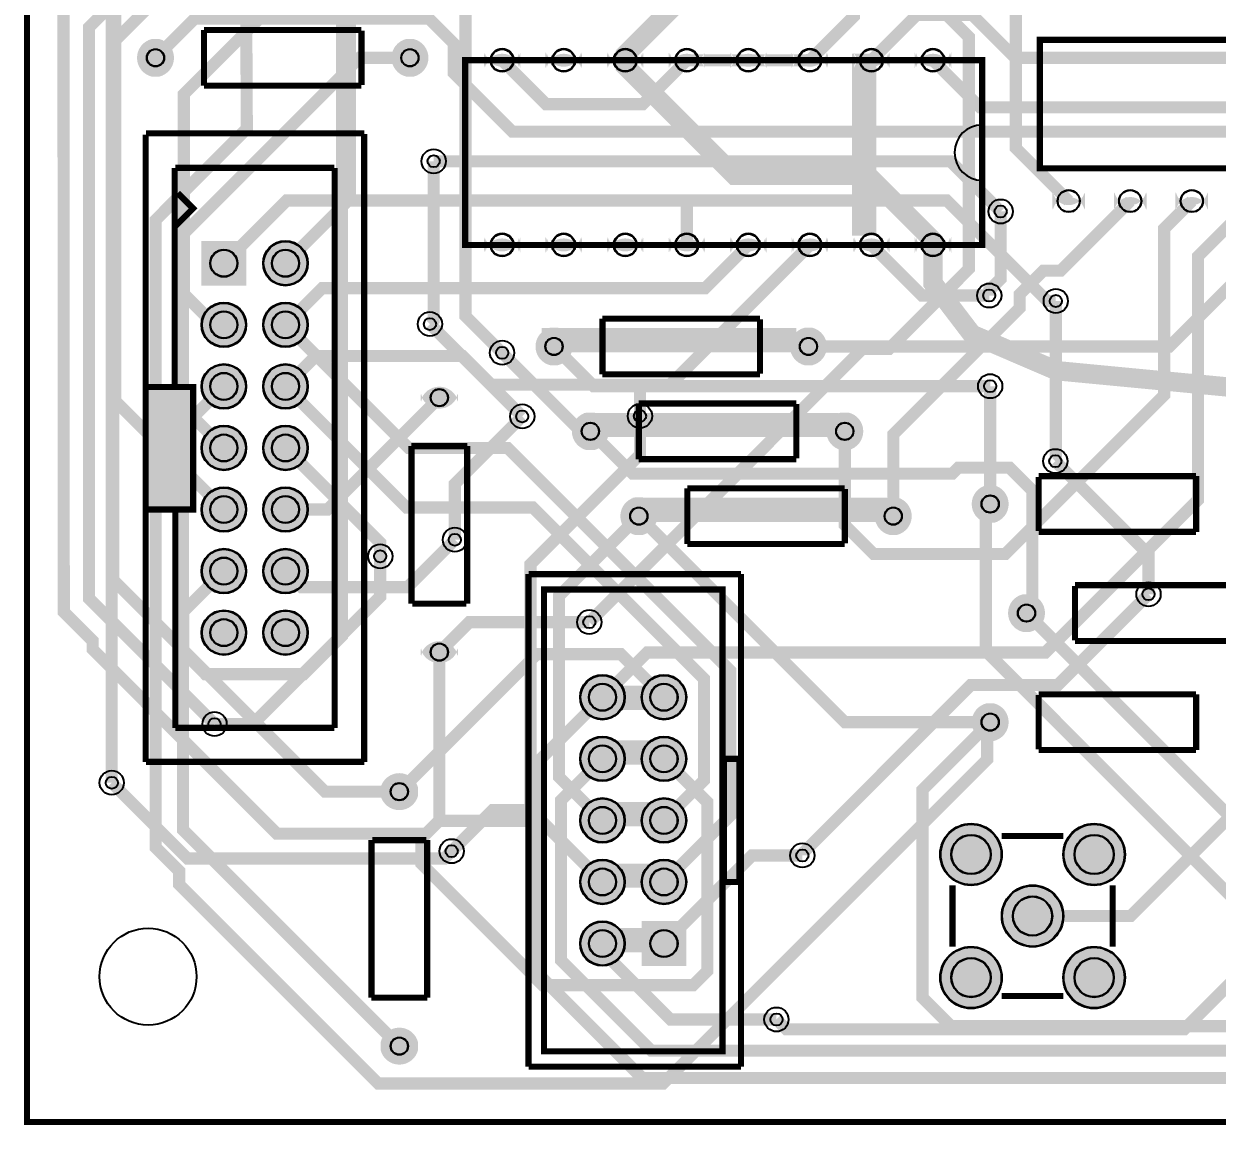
# Model space of a CAD drawing. Header units: millimetres. Extents: x 0 to 140, y 0 to 80.
# Drawn here: x -0.13 to 49.12, y -0.13 to 45.31 of the extents above; entities that cross this region are included whole.
import ezdxf

# ---------------------------------------------------------------- set-up
doc = ezdxf.new("R2010")
doc.units = ezdxf.units.MM
for name, color, linetype, true_color in [('BoardOutLine', 7, 'Continuous', 0xff00ff), ('BottomLayer', 7, 'Continuous', 0x0000ff), ('BottomSolderMaskLayer', 7, 'Continuous', 0xaa00ff), ('Document', 7, 'Continuous', 0xffffff), ('Hole', 7, 'Continuous', 0x222222), ('Multi-Layer', 7, 'Continuous', 0xc0c0c0), ('TopLayer', 7, 'Continuous', 0xff0000), ('TopSilkLayer', 7, 'Continuous', 0xffcc00), ('TopSolderMaskLayer', 7, 'Continuous', 0x800080), ('VCC', 7, 'Continuous', 0x008000)]:
    doc.layers.add(name, color=color, linetype=linetype, true_color=true_color)

msp = doc.modelspace()

# ---------------------------------------------------------------- hatches: boundary and pattern name
at = {"layer": 'BottomSolderMaskLayer'}
for points in [[(5.151, 43.134, -0.785398), (5.151, 44.685), (5.46, 44.685, -0.785398), (5.46, 43.134)], [(15.651, 43.134, -0.785398), (15.651, 44.685), (15.959, 44.685, -0.785398), (15.959, 43.134)], [(20.361, 44.132, -0.785398), (18.859, 44.132), (18.859, 43.488, -0.785398), (20.361, 43.488)], [(22.901, 44.132, -0.785398), (21.399, 44.132), (21.399, 43.488, -0.785398), (22.901, 43.488)], [(25.441, 44.132, -0.785398), (23.939, 44.132), (23.939, 43.488, -0.785398), (25.441, 43.488)], [(27.981, 44.132, -0.785398), (26.479, 44.132), (26.479, 43.488, -0.785398), (27.981, 43.488)], [(30.521, 44.132, -0.785398), (29.019, 44.132), (29.019, 43.488, -0.785398), (30.521, 43.488)], [(33.061, 44.132, -0.785398), (31.559, 44.132), (31.559, 43.488, -0.785398), (33.061, 43.488)], [(35.601, 44.132, -0.785398), (34.099, 44.132), (34.099, 43.488, -0.785398), (35.601, 43.488)], [(38.141, 44.132, -0.785398), (36.639, 44.132), (36.639, 43.488, -0.785398), (38.141, 43.488)], [(43.665, 38.363, -0.785398), (42.315, 38.363), (42.315, 37.636, -0.785398), (43.665, 37.636)], [(46.205, 38.363, -0.785398), (44.855, 38.363), (44.855, 37.636, -0.785398), (46.205, 37.636)], [(48.746, 38.363, -0.785398), (47.395, 38.363), (47.395, 37.636, -0.785398), (48.746, 37.636)], [(20.361, 36.512, -0.785398), (18.859, 36.512), (18.859, 35.868, -0.785398), (20.361, 35.868)], [(22.901, 36.512, -0.785398), (21.399, 36.512), (21.399, 35.868, -0.785398), (22.901, 35.868)], [(25.441, 36.512, -0.785398), (23.939, 36.512), (23.939, 35.868, -0.785398), (25.441, 35.868)], [(27.981, 36.512, -0.785398), (26.479, 36.512), (26.479, 35.868, -0.785398), (27.981, 35.868)], [(30.521, 36.512, -0.785398), (29.019, 36.512), (29.019, 35.868, -0.785398), (30.521, 35.868)], [(33.061, 36.512, -0.785398), (31.559, 36.512), (31.559, 35.868, -0.785398), (33.061, 35.868)], [(35.601, 36.512, -0.785398), (34.099, 36.512), (34.099, 35.868, -0.785398), (35.601, 35.868)], [(38.141, 36.512, -0.785398), (36.639, 36.512), (36.639, 35.868, -0.785398), (38.141, 35.868)], [(9.053, 36.358), (9.053, 34.508), (7.203, 34.508), (7.203, 36.358)], [(9.743, 35.433, 1), (11.593, 35.433, 1)], [(7.203, 32.893, 1), (9.053, 32.893, 1)], [(9.743, 32.893, 1), (11.593, 32.893, 1)], [(21.596, 31.224, -0.785398), (21.596, 32.775), (21.905, 32.775, -0.785398), (21.905, 31.224)], [(32.096, 31.224, -0.785398), (32.096, 32.775), (32.404, 32.775, -0.785398), (32.404, 31.224)], [(7.203, 30.353, 1), (9.053, 30.353, 1)], [(9.743, 30.353, 1), (11.593, 30.353, 1)], [(17.793, 30.043, -0.785398), (16.243, 30.043), (16.243, 29.733, -0.785398), (17.793, 29.733)], [(23.096, 27.724, -0.785398), (23.096, 29.275), (23.404, 29.275, -0.785398), (23.404, 27.724)], [(33.596, 27.724, -0.785398), (33.596, 29.275), (33.904, 29.275, -0.785398), (33.904, 27.724)], [(7.203, 27.813, 1), (9.053, 27.813, 1)], [(9.743, 27.813, 1), (11.593, 27.813, 1)], [(7.203, 25.273, 1), (9.053, 25.273, 1)], [(9.743, 25.273, 1), (11.593, 25.273, 1)], [(39.904, 26.275, -0.785398), (39.904, 24.724), (39.596, 24.724, -0.785398), (39.596, 26.275)], [(25.096, 24.224, -0.785398), (25.096, 25.775), (25.404, 25.775, -0.785398), (25.404, 24.224)], [(35.596, 24.224, -0.785398), (35.596, 25.775), (35.904, 25.775, -0.785398), (35.904, 24.224)], [(7.203, 22.733, 1), (9.053, 22.733, 1)], [(9.743, 22.733, 1), (11.593, 22.733, 1)], [(41.404, 21.775, -0.785398), (41.404, 20.225), (41.096, 20.225, -0.785398), (41.096, 21.775)], [(7.203, 20.193, 1), (9.053, 20.193, 1)], [(9.743, 20.193, 1), (11.593, 20.193, 1)], [(17.793, 19.543, -0.785398), (16.243, 19.543), (16.243, 19.233, -0.785398), (17.793, 19.233)], [(22.824, 17.526, 1), (24.674, 17.526, 1)], [(25.364, 17.526, 1), (27.214, 17.526, 1)], [(39.904, 17.275, -0.785398), (39.904, 15.724), (39.596, 15.724, -0.785398), (39.596, 17.275)], [(22.824, 14.986, 1), (24.674, 14.986, 1)], [(25.364, 14.986, 1), (27.214, 14.986, 1)], [(16.142, 13.477, -0.785398), (14.592, 13.477), (14.592, 13.787, -0.785398), (16.142, 13.787)], [(22.824, 12.446, 1), (24.674, 12.446, 1)], [(25.364, 12.446, 1), (27.214, 12.446, 1)], [(37.685, 11.04, 1), (40.236, 11.04, 1)], [(42.765, 11.04, 1), (45.316, 11.04, 1)], [(22.824, 9.906, 1), (24.674, 9.906, 1)], [(25.364, 9.906, 1), (27.214, 9.906, 1)], [(40.225, 8.5, 1), (42.776, 8.5, 1)], [(22.824, 7.366, 1), (24.674, 7.366, 1)], [(27.214, 8.291), (27.214, 6.441), (25.364, 6.441), (25.364, 8.291)], [(37.685, 5.96, 1), (40.236, 5.96, 1)], [(42.765, 5.96, 1), (45.316, 5.96, 1)], [(16.142, 2.977, -0.785398), (14.592, 2.977), (14.592, 3.287, -0.785398), (16.142, 3.287)]]:
    msp.add_hatch(color=256, dxfattribs=at).paths.add_polyline_path(points)
at = {"layer": 'Document'}
msp.add_hatch(color=256, dxfattribs=at).paths.add_polyline_path([(4.998, 30.313), (6.898, 30.313), (6.898, 25.213), (4.998, 25.213)])
at = {"layer": 'Multi-Layer'}
for points in [[(5.155, 43.16, -0.785398), (5.155, 44.66), (5.455, 44.66, -0.785398), (5.455, 43.16)], [(15.655, 43.16, -0.785398), (15.655, 44.66), (15.955, 44.66, -0.785398), (15.955, 43.16)], [(20.31, 44.11, -0.785398), (18.91, 44.11), (18.91, 43.51, -0.785398), (20.31, 43.51)], [(22.85, 44.11, -0.785398), (21.45, 44.11), (21.45, 43.51, -0.785398), (22.85, 43.51)], [(25.39, 44.11, -0.785398), (23.99, 44.11), (23.99, 43.51, -0.785398), (25.39, 43.51)], [(27.93, 44.11, -0.785398), (26.53, 44.11), (26.53, 43.51, -0.785398), (27.93, 43.51)], [(30.47, 44.11, -0.785398), (29.07, 44.11), (29.07, 43.51, -0.785398), (30.47, 43.51)], [(33.01, 44.11, -0.785398), (31.61, 44.11), (31.61, 43.51, -0.785398), (33.01, 43.51)], [(35.55, 44.11, -0.785398), (34.15, 44.11), (34.15, 43.51, -0.785398), (35.55, 43.51)], [(38.09, 44.11, -0.785398), (36.69, 44.11), (36.69, 43.51, -0.785398), (38.09, 43.51)], [(43.64, 38.35, -0.785398), (42.34, 38.35), (42.34, 37.65, -0.785398), (43.64, 37.65)], [(46.18, 38.35, -0.785398), (44.88, 38.35), (44.88, 37.65, -0.785398), (46.18, 37.65)], [(48.72, 38.35, -0.785398), (47.42, 38.35), (47.42, 37.65, -0.785398), (48.72, 37.65)], [(20.31, 36.49, -0.785398), (18.91, 36.49), (18.91, 35.89, -0.785398), (20.31, 35.89)], [(22.85, 36.49, -0.785398), (21.45, 36.49), (21.45, 35.89, -0.785398), (22.85, 35.89)], [(25.39, 36.49, -0.785398), (23.99, 36.49), (23.99, 35.89, -0.785398), (25.39, 35.89)], [(27.93, 36.49, -0.785398), (26.53, 36.49), (26.53, 35.89, -0.785398), (27.93, 35.89)], [(30.47, 36.49, -0.785398), (29.07, 36.49), (29.07, 35.89, -0.785398), (30.47, 35.89)], [(33.01, 36.49, -0.785398), (31.61, 36.49), (31.61, 35.89, -0.785398), (33.01, 35.89)], [(35.55, 36.49, -0.785398), (34.15, 36.49), (34.15, 35.89, -0.785398), (35.55, 35.89)], [(38.09, 36.49, -0.785398), (36.69, 36.49), (36.69, 35.89, -0.785398), (38.09, 35.89)], [(9.028, 36.333), (9.028, 34.533), (7.228, 34.533), (7.228, 36.333)], [(9.768, 35.433, 1), (11.568, 35.433, 1)], [(7.228, 32.893, 1), (9.028, 32.893, 1)], [(9.768, 32.893, 1), (11.568, 32.893, 1)], [(21.6, 31.25, -0.785398), (21.6, 32.75), (21.9, 32.75, -0.785398), (21.9, 31.25)], [(32.1, 31.25, -0.785398), (32.1, 32.75), (32.4, 32.75, -0.785398), (32.4, 31.25)], [(7.228, 30.353, 1), (9.028, 30.353, 1)], [(9.768, 30.353, 1), (11.568, 30.353, 1)], [(17.768, 30.038, -0.785398), (16.268, 30.038), (16.268, 29.738, -0.785398), (17.768, 29.738)], [(23.1, 27.75, -0.785398), (23.1, 29.25), (23.4, 29.25, -0.785398), (23.4, 27.75)], [(33.6, 27.75, -0.785398), (33.6, 29.25), (33.9, 29.25, -0.785398), (33.9, 27.75)], [(7.228, 27.813, 1), (9.028, 27.813, 1)], [(9.768, 27.813, 1), (11.568, 27.813, 1)], [(7.228, 25.273, 1), (9.028, 25.273, 1)], [(9.768, 25.273, 1), (11.568, 25.273, 1)], [(39.9, 26.25, -0.785398), (39.9, 24.75), (39.6, 24.75, -0.785398), (39.6, 26.25)], [(25.1, 24.25, -0.785398), (25.1, 25.75), (25.4, 25.75, -0.785398), (25.4, 24.25)], [(35.6, 24.25, -0.785398), (35.6, 25.75), (35.9, 25.75, -0.785398), (35.9, 24.25)], [(7.228, 22.733, 1), (9.028, 22.733, 1)], [(9.768, 22.733, 1), (11.568, 22.733, 1)], [(41.4, 21.75, -0.785398), (41.4, 20.25), (41.1, 20.25, -0.785398), (41.1, 21.75)], [(7.228, 20.193, 1), (9.028, 20.193, 1)], [(9.768, 20.193, 1), (11.568, 20.193, 1)], [(17.768, 19.538, -0.785398), (16.268, 19.538), (16.268, 19.238, -0.785398), (17.768, 19.238)], [(22.849, 17.526, 1), (24.649, 17.526, 1)], [(25.389, 17.526, 1), (27.189, 17.526, 1)], [(39.9, 17.25, -0.785398), (39.9, 15.75), (39.6, 15.75, -0.785398), (39.6, 17.25)], [(22.849, 14.986, 1), (24.649, 14.986, 1)], [(25.389, 14.986, 1), (27.189, 14.986, 1)], [(16.117, 13.482, -0.785398), (14.617, 13.482), (14.617, 13.782, -0.785398), (16.117, 13.782)], [(22.849, 12.446, 1), (24.649, 12.446, 1)], [(25.389, 12.446, 1), (27.189, 12.446, 1)], [(37.71, 11.04, 1), (40.21, 11.04, 1)], [(42.79, 11.04, 1), (45.29, 11.04, 1)], [(22.849, 9.906, 1), (24.649, 9.906, 1)], [(25.389, 9.906, 1), (27.189, 9.906, 1)], [(40.25, 8.5, 1), (42.75, 8.5, 1)], [(22.849, 7.366, 1), (24.649, 7.366, 1)], [(27.189, 8.266), (27.189, 6.466), (25.389, 6.466), (25.389, 8.266)], [(37.71, 5.96, 1), (40.21, 5.96, 1)], [(42.79, 5.96, 1), (45.29, 5.96, 1)], [(16.117, 2.982, -0.785398), (14.617, 2.982), (14.617, 3.282, -0.785398), (16.117, 3.282)]]:
    msp.add_hatch(color=256, dxfattribs=at).paths.add_polyline_path(points)
at = {"layer": 'TopSolderMaskLayer'}
for points in [[(5.151, 43.134, -0.785398), (5.151, 44.685), (5.46, 44.685, -0.785398), (5.46, 43.134)], [(15.651, 43.134, -0.785398), (15.651, 44.685), (15.959, 44.685, -0.785398), (15.959, 43.134)], [(20.361, 44.132, -0.785398), (18.859, 44.132), (18.859, 43.488, -0.785398), (20.361, 43.488)], [(22.901, 44.132, -0.785398), (21.399, 44.132), (21.399, 43.488, -0.785398), (22.901, 43.488)], [(25.441, 44.132, -0.785398), (23.939, 44.132), (23.939, 43.488, -0.785398), (25.441, 43.488)], [(27.981, 44.132, -0.785398), (26.479, 44.132), (26.479, 43.488, -0.785398), (27.981, 43.488)], [(30.521, 44.132, -0.785398), (29.019, 44.132), (29.019, 43.488, -0.785398), (30.521, 43.488)], [(33.061, 44.132, -0.785398), (31.559, 44.132), (31.559, 43.488, -0.785398), (33.061, 43.488)], [(35.601, 44.132, -0.785398), (34.099, 44.132), (34.099, 43.488, -0.785398), (35.601, 43.488)], [(38.141, 44.132, -0.785398), (36.639, 44.132), (36.639, 43.488, -0.785398), (38.141, 43.488)], [(43.665, 38.363, -0.785398), (42.315, 38.363), (42.315, 37.636, -0.785398), (43.665, 37.636)], [(46.205, 38.363, -0.785398), (44.855, 38.363), (44.855, 37.636, -0.785398), (46.205, 37.636)], [(48.746, 38.363, -0.785398), (47.395, 38.363), (47.395, 37.636, -0.785398), (48.746, 37.636)], [(20.361, 36.512, -0.785398), (18.859, 36.512), (18.859, 35.868, -0.785398), (20.361, 35.868)], [(22.901, 36.512, -0.785398), (21.399, 36.512), (21.399, 35.868, -0.785398), (22.901, 35.868)], [(25.441, 36.512, -0.785398), (23.939, 36.512), (23.939, 35.868, -0.785398), (25.441, 35.868)], [(27.981, 36.512, -0.785398), (26.479, 36.512), (26.479, 35.868, -0.785398), (27.981, 35.868)], [(30.521, 36.512, -0.785398), (29.019, 36.512), (29.019, 35.868, -0.785398), (30.521, 35.868)], [(33.061, 36.512, -0.785398), (31.559, 36.512), (31.559, 35.868, -0.785398), (33.061, 35.868)], [(35.601, 36.512, -0.785398), (34.099, 36.512), (34.099, 35.868, -0.785398), (35.601, 35.868)], [(38.141, 36.512, -0.785398), (36.639, 36.512), (36.639, 35.868, -0.785398), (38.141, 35.868)], [(9.053, 36.358), (9.053, 34.508), (7.203, 34.508), (7.203, 36.358)], [(9.743, 35.433, 1), (11.593, 35.433, 1)], [(7.203, 32.893, 1), (9.053, 32.893, 1)], [(9.743, 32.893, 1), (11.593, 32.893, 1)], [(21.596, 31.224, -0.785398), (21.596, 32.775), (21.905, 32.775, -0.785398), (21.905, 31.224)], [(32.096, 31.224, -0.785398), (32.096, 32.775), (32.404, 32.775, -0.785398), (32.404, 31.224)], [(7.203, 30.353, 1), (9.053, 30.353, 1)], [(9.743, 30.353, 1), (11.593, 30.353, 1)], [(17.793, 30.043, -0.785398), (16.243, 30.043), (16.243, 29.733, -0.785398), (17.793, 29.733)], [(23.096, 27.724, -0.785398), (23.096, 29.275), (23.404, 29.275, -0.785398), (23.404, 27.724)], [(33.596, 27.724, -0.785398), (33.596, 29.275), (33.904, 29.275, -0.785398), (33.904, 27.724)], [(7.203, 27.813, 1), (9.053, 27.813, 1)], [(9.743, 27.813, 1), (11.593, 27.813, 1)], [(7.203, 25.273, 1), (9.053, 25.273, 1)], [(9.743, 25.273, 1), (11.593, 25.273, 1)], [(39.904, 26.275, -0.785398), (39.904, 24.724), (39.596, 24.724, -0.785398), (39.596, 26.275)], [(25.096, 24.224, -0.785398), (25.096, 25.775), (25.404, 25.775, -0.785398), (25.404, 24.224)], [(35.596, 24.224, -0.785398), (35.596, 25.775), (35.904, 25.775, -0.785398), (35.904, 24.224)], [(7.203, 22.733, 1), (9.053, 22.733, 1)], [(9.743, 22.733, 1), (11.593, 22.733, 1)], [(41.404, 21.775, -0.785398), (41.404, 20.225), (41.096, 20.225, -0.785398), (41.096, 21.775)], [(7.203, 20.193, 1), (9.053, 20.193, 1)], [(9.743, 20.193, 1), (11.593, 20.193, 1)], [(17.793, 19.543, -0.785398), (16.243, 19.543), (16.243, 19.233, -0.785398), (17.793, 19.233)], [(22.824, 17.526, 1), (24.674, 17.526, 1)], [(25.364, 17.526, 1), (27.214, 17.526, 1)], [(39.904, 17.275, -0.785398), (39.904, 15.724), (39.596, 15.724, -0.785398), (39.596, 17.275)], [(22.824, 14.986, 1), (24.674, 14.986, 1)], [(25.364, 14.986, 1), (27.214, 14.986, 1)], [(16.142, 13.477, -0.785398), (14.592, 13.477), (14.592, 13.787, -0.785398), (16.142, 13.787)], [(22.824, 12.446, 1), (24.674, 12.446, 1)], [(25.364, 12.446, 1), (27.214, 12.446, 1)], [(37.685, 11.04, 1), (40.236, 11.04, 1)], [(42.765, 11.04, 1), (45.316, 11.04, 1)], [(22.824, 9.906, 1), (24.674, 9.906, 1)], [(25.364, 9.906, 1), (27.214, 9.906, 1)], [(40.225, 8.5, 1), (42.776, 8.5, 1)], [(22.824, 7.366, 1), (24.674, 7.366, 1)], [(27.214, 8.291), (27.214, 6.441), (25.364, 6.441), (25.364, 8.291)], [(37.685, 5.96, 1), (40.236, 5.96, 1)], [(42.765, 5.96, 1), (45.316, 5.96, 1)], [(16.142, 2.977, -0.785398), (14.592, 2.977), (14.592, 3.287, -0.785398), (16.142, 3.287)]]:
    msp.add_hatch(color=256, dxfattribs=at).paths.add_polyline_path(points)

# ---------------------------------------------------------------- linework, layer by layer
at = {"layer": 'BoardOutLine', "const_width": 0.254}
msp.add_lwpolyline([(0, 0), (140.081, 0), (140.081, 80.137), (0, 80.137), (0, 0)], close=True, dxfattribs=at)
at = {"layer": 'BottomLayer', "const_width": 0.5}
for points in [[(39.624, 16.627), (39.624, 14.956), (26.256, 1.59), (14.493, 1.59), (6.284, 9.799), (6.284, 10.356), (5.309, 11.331), (5.309, 37.219), (9.075, 40.986), (8.999, 54.999), (11.001, 57), (11.001, 58.999), (9.5, 61.001), (9.5, 62.499), (10.5, 63.5), (11.5, 64), (16.967, 70.968), (16.967, 75.748), (20.221, 78.999), (25.235, 78.999), (29.606, 74.628), (29.909, 74.628)], [(3.5, 14.001), (3.5, 52.499), (8.001, 56.5), (9, 57), (9.5, 57.501), (9.5, 58.999), (8.5, 60.5), (8.001, 61.999), (8.499, 63.5), (9.5, 64.501), (10.5, 65.999), (10.5, 67.501), (9.5, 69.5), (8.001, 71.501), (5.999, 74.001), (5.001, 74.501), (4.001, 74.501)], [(21.146, 74.501), (20.239, 74.501), (18.097, 72.359), (18.097, 33.252), (19.609, 31.74)], [(23.209, 20.627), (34.479, 31.897), (35.567, 31.897), (38.869, 35.199), (38.869, 44.77), (32.295, 51.344), (32.295, 64.249), (30.245, 66.3)], [(15.25, 65.5), (13.333, 63.582), (13.333, 38.098), (10.668, 35.433)], [(42.99, 38), (40.81, 40.18), (40.81, 48.115), (37.865, 51.06)], [(32.31, 43.81), (34.126, 45.626), (34.126, 47.002)], [(16.631, 32.924), (16.785, 33.077), (16.785, 39.642)], [(50.61, 38), (48.328, 35.717), (48.328, 25.675), (42.025, 19.372), (25.595, 19.372), (23.749, 17.526)], [(33.75, 28.5), (33.75, 24.626), (34.938, 23.439), (40.38, 23.439), (46.929, 29.988), (46.929, 36.859), (48.07, 38)], [(35.75, 25), (35.75, 28.37), (40.965, 33.584), (40.965, 34.152), (41.94, 35.127), (42.657, 35.127), (45.53, 38)], [(39.712, 34.103), (39.712, 34.318), (40.182, 34.787), (40.182, 37.569)], [(32.31, 36.19), (26.548, 30.427), (19.152, 30.427), (17.968, 31.611), (11.926, 31.611), (10.668, 30.353)], [(42.44, 27.269), (42.458, 27.288), (42.458, 33.875)], [(15.367, 3.132), (6.436, 12.063), (6.436, 28.661), (8.128, 30.353)], [(39.75, 25.5), (39.75, 30.362)], [(17.018, 29.888), (12.403, 25.273), (10.668, 25.273)], [(17.66, 24.026), (17.66, 26.334), (20.44, 29.115)], [(25.297, 29.13), (25.297, 27.532), (20.781, 23.015), (20.781, 12.874)], [(23.749, 12.446), (21.957, 14.238), (21.957, 21.706), (25.25, 25)], [(7.742, 16.419), (9.318, 16.419), (14.579, 21.68), (14.579, 23.343)], [(46.285, 21.776), (42.54, 18.031), (38.953, 18.031), (32, 11.079), (32, 11)], [(17.018, 19.388), (17.018, 12.439), (16.275, 11.696), (16.275, 10.659), (21.283, 5.65), (27.493, 5.65), (28.079, 6.237), (28.079, 13.196), (26.289, 14.986)], [(52.011, 14.965), (45.546, 8.5), (41.5, 8.5)], [(20.781, 12.874), (19.223, 12.874), (17.526, 11.177)], [(20.781, 12.874), (23.749, 9.906)], [(52.435, 8.506), (47.756, 3.828), (31.335, 3.828), (30.93, 4.232)]]:
    msp.add_lwpolyline(points, dxfattribs=at)
at = {"layer": 'BottomSolderMaskLayer'}
for centre, radius in [((5.305, 43.91), 0.36), ((15.805, 43.91), 0.36), ((19.61, 43.81), 0.48), ((22.15, 43.81), 0.48), ((24.69, 43.81), 0.48), ((27.23, 43.81), 0.48), ((29.77, 43.81), 0.48), ((32.31, 43.81), 0.48), ((34.85, 43.81), 0.48), ((37.39, 43.81), 0.48), ((42.99, 38), 0.461), ((45.53, 38), 0.461), ((48.07, 38), 0.461), ((19.61, 36.19), 0.48), ((22.15, 36.19), 0.48), ((24.69, 36.19), 0.48), ((27.23, 36.19), 0.48), ((29.77, 36.19), 0.48), ((32.31, 36.19), 0.48), ((34.85, 36.19), 0.48), ((37.39, 36.19), 0.48), ((8.128, 35.433), 0.565), ((10.668, 35.433), 0.925), ((10.668, 35.433), 0.565), ((8.128, 32.893), 0.925), ((10.668, 32.893), 0.925), ((8.128, 32.893), 0.565), ((10.668, 32.893), 0.565), ((21.75, 32), 0.36), ((32.25, 32), 0.36), ((8.128, 30.353), 0.925), ((10.668, 30.353), 0.925), ((8.128, 30.353), 0.565), ((10.668, 30.353), 0.565), ((17.018, 29.888), 0.36), ((8.128, 27.813), 0.925), ((10.668, 27.813), 0.925), ((23.25, 28.5), 0.36), ((33.75, 28.5), 0.36), ((8.128, 27.813), 0.565), ((10.668, 27.813), 0.565), ((8.128, 25.273), 0.925), ((10.668, 25.273), 0.925), ((8.128, 25.273), 0.565), ((10.668, 25.273), 0.565), ((39.75, 25.5), 0.36), ((25.25, 25), 0.36), ((35.75, 25), 0.36), ((8.128, 22.733), 0.925), ((10.668, 22.733), 0.925), ((8.128, 22.733), 0.565), ((10.668, 22.733), 0.565), ((41.25, 21), 0.36), ((8.128, 20.193), 0.925), ((8.128, 20.193), 0.565), ((10.668, 20.193), 0.925), ((10.668, 20.193), 0.565), ((17.018, 19.388), 0.36), ((23.749, 17.526), 0.925), ((26.289, 17.526), 0.925), ((23.749, 17.526), 0.565), ((26.289, 17.526), 0.565), ((39.75, 16.5), 0.36), ((23.749, 14.986), 0.925), ((26.289, 14.986), 0.925), ((23.749, 14.986), 0.565), ((26.289, 14.986), 0.565), ((15.367, 13.632), 0.36), ((23.749, 12.446), 0.925), ((26.289, 12.446), 0.925), ((23.749, 12.446), 0.565), ((26.289, 12.446), 0.565), ((38.96, 11.04), 1.275), ((44.04, 11.04), 1.275), ((38.96, 11.04), 0.816), ((44.04, 11.04), 0.816), ((23.749, 9.906), 0.925), ((23.749, 9.906), 0.565), ((26.289, 9.906), 0.925), ((26.289, 9.906), 0.565), ((41.5, 8.5), 1.275), ((41.5, 8.5), 0.816), ((23.749, 7.366), 0.925), ((23.749, 7.366), 0.565), ((26.289, 7.366), 0.565), ((38.96, 5.96), 1.275), ((44.04, 5.96), 1.275), ((38.96, 5.96), 0.816), ((44.04, 5.96), 0.816), ((15.367, 3.132), 0.36)]:
    msp.add_circle(centre, radius, dxfattribs=at)
at = {"layer": 'Hole'}
for centre in [(16.785, 39.642), (40.182, 37.569), (39.712, 34.103), (42.458, 33.875), (16.631, 32.924), (19.609, 31.74), (39.75, 30.362), (20.44, 29.115), (25.297, 29.13), (42.44, 27.269), (17.66, 24.026), (14.579, 23.343), (46.285, 21.776), (23.209, 20.627), (7.742, 16.419), (3.5, 14), (17.526, 11.177), (32, 11), (30.93, 4.232)]:
    msp.add_circle(centre, 0.25, dxfattribs=at)
at = {"layer": 'Multi-Layer'}
for centre, radius in [((5.305, 43.91), 0.35), ((15.805, 43.91), 0.35), ((19.61, 43.81), 0.457), ((22.15, 43.81), 0.457), ((24.69, 43.81), 0.457), ((27.23, 43.81), 0.457), ((29.77, 43.81), 0.457), ((32.31, 43.81), 0.457), ((34.85, 43.81), 0.457), ((37.39, 43.81), 0.457), ((16.785, 39.642), 0.5), ((42.99, 38), 0.45), ((45.53, 38), 0.45), ((48.07, 38), 0.45), ((40.182, 37.569), 0.5), ((19.61, 36.19), 0.457), ((22.15, 36.19), 0.457), ((24.69, 36.19), 0.457), ((27.23, 36.19), 0.457), ((29.77, 36.19), 0.457), ((32.31, 36.19), 0.457), ((34.85, 36.19), 0.457), ((37.39, 36.19), 0.457), ((8.128, 35.433), 0.55), ((10.668, 35.433), 0.9), ((10.668, 35.433), 0.55), ((39.712, 34.103), 0.5), ((42.458, 33.875), 0.5), ((8.128, 32.893), 0.9), ((10.668, 32.893), 0.9), ((8.128, 32.893), 0.55), ((10.668, 32.893), 0.55), ((16.631, 32.924), 0.5), ((19.609, 31.74), 0.5), ((21.75, 32), 0.35), ((32.25, 32), 0.35), ((8.128, 30.353), 0.9), ((10.668, 30.353), 0.9), ((8.128, 30.353), 0.55), ((10.668, 30.353), 0.55), ((39.75, 30.362), 0.5), ((17.018, 29.888), 0.35), ((20.44, 29.115), 0.5), ((25.297, 29.13), 0.5), ((8.128, 27.813), 0.9), ((10.668, 27.813), 0.9), ((23.25, 28.5), 0.35), ((33.75, 28.5), 0.35), ((8.128, 27.813), 0.55), ((10.668, 27.813), 0.55), ((42.44, 27.269), 0.5), ((8.128, 25.273), 0.9), ((10.668, 25.273), 0.9), ((8.128, 25.273), 0.55), ((10.668, 25.273), 0.55), ((39.75, 25.5), 0.35), ((25.25, 25), 0.35), ((35.75, 25), 0.35), ((17.66, 24.026), 0.5), ((14.579, 23.343), 0.5), ((8.128, 22.733), 0.9), ((8.128, 22.733), 0.55), ((10.668, 22.733), 0.9), ((10.668, 22.733), 0.55), ((46.285, 21.776), 0.5), ((41.25, 21), 0.35), ((8.128, 20.193), 0.9), ((8.128, 20.193), 0.55), ((10.668, 20.193), 0.9), ((10.668, 20.193), 0.55), ((23.209, 20.627), 0.5), ((17.018, 19.388), 0.35), ((23.749, 17.526), 0.9), ((26.289, 17.526), 0.9), ((23.749, 17.526), 0.55), ((26.289, 17.526), 0.55), ((7.742, 16.419), 0.5), ((39.75, 16.5), 0.35), ((23.749, 14.986), 0.9), ((26.289, 14.986), 0.9), ((23.749, 14.986), 0.55), ((26.289, 14.986), 0.55), ((3.5, 14), 0.5), ((15.367, 13.632), 0.35), ((23.749, 12.446), 0.9), ((26.289, 12.446), 0.9), ((23.749, 12.446), 0.55), ((26.289, 12.446), 0.55), ((38.96, 11.04), 1.25), ((38.96, 11.04), 0.8), ((44.04, 11.04), 1.25), ((44.04, 11.04), 0.8), ((17.526, 11.177), 0.5), ((32, 11), 0.5), ((23.749, 9.906), 0.9), ((23.749, 9.906), 0.55), ((26.289, 9.906), 0.9), ((26.289, 9.906), 0.55), ((41.5, 8.5), 1.25), ((41.5, 8.5), 0.8), ((5, 6), 2), ((23.749, 7.366), 0.9), ((23.749, 7.366), 0.55), ((26.289, 7.366), 0.55), ((38.96, 5.96), 1.25), ((44.04, 5.96), 1.25), ((38.96, 5.96), 0.8), ((44.04, 5.96), 0.8), ((30.93, 4.232), 0.5), ((15.367, 3.132), 0.35)]:
    msp.add_circle(centre, radius, dxfattribs=at)
at = {"layer": 'TopLayer', "const_width": 0.5}
for points in [[(21.036, 12.428), (17.008, 12.428), (16.477, 11.897), (10.315, 11.897), (2.708, 19.505), (2.708, 19.858), (1.521, 21.044), (1.5, 60.5), (1.521, 62.753), (1.521, 64.333), (2.499, 65.999), (3.393, 66.825), (11.689, 74.501), (12.51, 74.501)], [(15.123, 48.101), (5.491, 48.101), (2.557, 45.167), (2.557, 21.604), (7.742, 16.419)], [(15.367, 13.632), (12.299, 13.632), (3.559, 22.372), (3.559, 44.542), (5.614, 46.596), (21.55, 46.596)], [(34.85, 43.81), (36.721, 45.681), (39.01, 45.681), (40.78, 43.911), (62.479, 43.911), (68.39, 38)], [(5.305, 43.91), (6.922, 45.527), (16.588, 45.527), (17.618, 44.497), (17.618, 43.277), (20.034, 40.862), (60.448, 40.862), (63.31, 38)], [(15.805, 43.91), (13.727, 43.91), (6.436, 36.62), (6.436, 29.505), (8.128, 27.813)], [(19.61, 43.81), (21.42, 41.999), (25.42, 41.999), (27.23, 43.81)], [(27.23, 43.81), (29.77, 43.81)], [(29.77, 43.81), (32.31, 43.81)], [(37.39, 43.81), (39.336, 41.864), (61.986, 41.864), (65.85, 38)], [(40.182, 37.569), (38.109, 39.642), (16.785, 39.642)], [(27.23, 38.025), (10.72, 38.025), (8.128, 35.433)], [(27.23, 38.025), (37.956, 38.025), (42.106, 33.875), (42.458, 33.875)], [(27.23, 36.19), (27.23, 38.025)], [(32.25, 32), (47.15, 32), (53.15, 38)], [(29.77, 36.19), (27.986, 34.406), (12.181, 34.406), (10.668, 32.893)], [(34.85, 36.19), (36.936, 34.103), (39.712, 34.103)], [(10.668, 32.893), (15.754, 27.807), (19.839, 27.807), (29.018, 18.628), (29.018, 12.634), (26.289, 9.906)], [(16.631, 32.924), (20.44, 29.115)], [(25.297, 30.362), (23.388, 30.362), (21.75, 32)], [(23.25, 28.5), (22.85, 28.5), (19.609, 31.74)], [(26.289, 12.446), (27.941, 14.098), (27.941, 18.288), (20.874, 25.355), (15.666, 25.355), (10.668, 30.353)], [(39.75, 30.362), (25.297, 30.362)], [(25.297, 30.362), (25.297, 29.13)], [(41.25, 21), (41.491, 21.241), (41.491, 26.058), (40.547, 27.002), (38.437, 27.002), (38.187, 26.752), (24.998, 26.752), (23.25, 28.5)], [(10.668, 27.813), (14.579, 23.902), (14.579, 23.343)], [(46.285, 21.776), (46.285, 23.424), (42.44, 27.269)], [(39.75, 25.5), (39.57, 25.32), (39.57, 19.434), (52.505, 6.499), (54.999, 6.499)], [(39.75, 16.5), (33.75, 16.5), (25.25, 25)], [(17.66, 24.026), (15.7, 22.067), (11.334, 22.067), (10.668, 22.733)], [(52.435, 8.506), (52.435, 9.815), (41.25, 21)], [(17.018, 19.388), (18.257, 20.627), (23.209, 20.627)], [(26.289, 17.526), (24.511, 19.304), (21.039, 19.304), (15.367, 13.632)], [(23.749, 17.526), (21.036, 14.813), (21.036, 12.429)], [(39.75, 16.5), (36.959, 13.708), (36.959, 5.131), (38.131, 3.958), (52.214, 3.958), (52.749, 4.493)], [(23.749, 14.986), (22.038, 13.275), (22.038, 6.672), (25.762, 2.948), (56.886, 2.948), (60.437, 6.499), (71.001, 6.499)], [(17.526, 11.177), (17.224, 10.875), (6.625, 10.875), (3.5, 14)], [(21.036, 12.429), (21.036, 6.17), (25.385, 1.821), (66.079, 1.821), (68.751, 4.493)], [(26.289, 7.366), (29.923, 11), (32, 11)], [(23.749, 7.366), (23.749, 7.043), (26.56, 4.232), (30.93, 4.232)]]:
    msp.add_lwpolyline(points, dxfattribs=at)
at = {"layer": 'TopSilkLayer'}
for points, const_width in [([(7.305, 42.76), (7.305, 45.06)], 0.254), ([(7.305, 45.06), (13.805, 45.06)], 0.254), ([(13.805, 45.03), (13.805, 42.79)], 0.254), ([(34.55, 36.575), (34.55, 44.075)], 1), ([(77.2, 41.365), (77.2, 39.35), (41.8, 39.35), (41.8, 44.65), (77.2, 44.65), (77.2, 42.635)], 0.254), ([(13.805, 42.76), (7.305, 42.76)], 0.254), ([(4.919, 40.792), (13.919, 40.792)], 0.254), ([(13.919, 40.765), (13.919, 14.862)], 0.254), ([(4.902, 40.739), (4.902, 14.862)], 0.254), ([(6.096, 39.37), (6.096, 30.353), (6.096, 30.353)], 0.254), ([(6.121, 39.37), (12.691, 39.37)], 0.254), ([(12.7, 39.361), (12.7, 16.265)], 0.254), ([(6.223, 38.329), (6.858, 37.694), (6.172, 37.008), (6.147, 37.008)], 0.254), ([(23.75, 30.85), (23.75, 33.15)], 0.254), ([(23.75, 33.15), (30.25, 33.15)], 0.254), ([(30.25, 33.12), (30.25, 30.88)], 0.254), ([(21.245, 32.26), (31.745, 32.26)], 1), ([(30.25, 30.85), (23.75, 30.85)], 0.254), ([(4.902, 30.331), (6.858, 30.331), (6.858, 25.273), (4.902, 25.273)], 0.254), ([(25.25, 27.35), (25.25, 29.65)], 0.254), ([(25.25, 29.65), (31.75, 29.65)], 0.254), ([(31.75, 29.62), (31.75, 27.38)], 0.254), ([(22.995, 28.76), (33.495, 28.76)], 1), ([(15.868, 27.888), (18.168, 27.888)], 0.254), ([(15.868, 21.388), (15.868, 27.888)], 0.254), ([(18.168, 27.888), (18.168, 21.388)], 0.254), ([(31.75, 27.35), (25.25, 27.35)], 0.254), ([(41.75, 26.65), (48.25, 26.65)], 0.254), ([(41.75, 24.38), (41.75, 26.62)], 0.254), ([(48.25, 26.65), (48.25, 24.35)], 0.254), ([(27.25, 23.85), (27.25, 26.15)], 0.254), ([(27.25, 26.15), (33.75, 26.15)], 0.254), ([(33.75, 26.12), (33.75, 23.88)], 0.254), ([(24.995, 25.26), (35.495, 25.26)], 1), ([(6.121, 16.265), (6.121, 25.273)], 0.254), ([(48.25, 24.35), (41.75, 24.35)], 0.254), ([(33.75, 23.85), (27.25, 23.85)], 0.254), ([(20.701, 22.606), (29.464, 22.606)], 0.254), ([(20.701, 22.606), (20.701, 2.286)], 0.254), ([(29.464, 22.606), (29.464, 2.286)], 0.254), ([(43.25, 22.15), (49.75, 22.15)], 0.254), ([(43.25, 19.88), (43.25, 22.12)], 0.254), ([(18.138, 21.388), (15.898, 21.388)], 0.254), ([(49.75, 19.85), (43.25, 19.85)], 0.254), ([(23.5, 17.5), (26.5, 17.5)], 1), ([(41.75, 17.65), (48.25, 17.65)], 0.254), ([(41.75, 15.38), (41.75, 17.62)], 0.254), ([(48.25, 17.65), (48.25, 15.35)], 0.254), ([(12.691, 16.265), (6.121, 16.265)], 0.254), ([(23.494, 15.246), (26.494, 15.246)], 1), ([(48.25, 15.35), (41.75, 15.35)], 0.254), ([(13.919, 14.862), (4.919, 14.862)], 0.254), ([(23.494, 12.706), (26.494, 12.706)], 1), ([(42.77, 11.802), (40.23, 11.802)], 0.254), ([(14.217, 5.132), (14.217, 11.632)], 0.254), ([(14.247, 11.632), (16.487, 11.632)], 0.254), ([(16.517, 11.632), (16.517, 5.132)], 0.254), ([(23.494, 10.166), (26.494, 10.166)], 1), ([(38.198, 7.23), (38.198, 9.77)], 0.254), ([(44.802, 7.23), (44.802, 9.77)], 0.254), ([(23.5, 7.5), (26.5, 7.5)], 1), ([(16.517, 5.132), (14.217, 5.132)], 0.254), ([(42.77, 5.198), (40.23, 5.198)], 0.254), ([(20.701, 2.286), (29.464, 2.286)], 0.254)]:
    msp.add_lwpolyline(points, dxfattribs=dict(at, const_width=const_width))
at = {"layer": 'TopSilkLayer', "const_width": 0.254}
for points in [[(39.422, 43.81), (39.422, 36.19), (18.086, 36.19), (18.086, 43.81), (39.422, 43.81)], [(21.336, 2.921), (21.336, 21.971), (28.702, 21.971), (28.702, 2.921), (21.336, 2.921)], [(28.766, 9.906), (28.766, 14.986), (29.401, 14.986), (29.401, 9.906), (28.766, 9.906)]]:
    msp.add_lwpolyline(points, close=True, dxfattribs=at)
at = {"layer": 'TopSilkLayer'}
msp.add_arc((39.422, 40), 1.143, 90, 270, dxfattribs=at)
at = {"layer": 'TopSolderMaskLayer'}
for centre, radius in [((5.305, 43.91), 0.36), ((15.805, 43.91), 0.36), ((19.61, 43.81), 0.48), ((22.15, 43.81), 0.48), ((24.69, 43.81), 0.48), ((27.23, 43.81), 0.48), ((29.77, 43.81), 0.48), ((32.31, 43.81), 0.48), ((34.85, 43.81), 0.48), ((37.39, 43.81), 0.48), ((42.99, 38), 0.461), ((45.53, 38), 0.461), ((48.07, 38), 0.461), ((19.61, 36.19), 0.48), ((22.15, 36.19), 0.48), ((24.69, 36.19), 0.48), ((27.23, 36.19), 0.48), ((29.77, 36.19), 0.48), ((32.31, 36.19), 0.48), ((34.85, 36.19), 0.48), ((37.39, 36.19), 0.48), ((8.128, 35.433), 0.565), ((10.668, 35.433), 0.925), ((10.668, 35.433), 0.565), ((8.128, 32.893), 0.925), ((10.668, 32.893), 0.925), ((8.128, 32.893), 0.565), ((10.668, 32.893), 0.565), ((21.75, 32), 0.36), ((32.25, 32), 0.36), ((8.128, 30.353), 0.925), ((10.668, 30.353), 0.925), ((8.128, 30.353), 0.565), ((10.668, 30.353), 0.565), ((17.018, 29.888), 0.36), ((8.128, 27.813), 0.925), ((10.668, 27.813), 0.925), ((23.25, 28.5), 0.36), ((33.75, 28.5), 0.36), ((8.128, 27.813), 0.565), ((10.668, 27.813), 0.565), ((8.128, 25.273), 0.925), ((10.668, 25.273), 0.925), ((8.128, 25.273), 0.565), ((10.668, 25.273), 0.565), ((39.75, 25.5), 0.36), ((25.25, 25), 0.36), ((35.75, 25), 0.36), ((8.128, 22.733), 0.925), ((10.668, 22.733), 0.925), ((8.128, 22.733), 0.565), ((10.668, 22.733), 0.565), ((41.25, 21), 0.36), ((8.128, 20.193), 0.925), ((8.128, 20.193), 0.565), ((10.668, 20.193), 0.925), ((10.668, 20.193), 0.565), ((17.018, 19.388), 0.36), ((23.749, 17.526), 0.925), ((26.289, 17.526), 0.925), ((23.749, 17.526), 0.565), ((26.289, 17.526), 0.565), ((39.75, 16.5), 0.36), ((23.749, 14.986), 0.925), ((26.289, 14.986), 0.925), ((23.749, 14.986), 0.565), ((26.289, 14.986), 0.565), ((15.367, 13.632), 0.36), ((23.749, 12.446), 0.925), ((26.289, 12.446), 0.925), ((23.749, 12.446), 0.565), ((26.289, 12.446), 0.565), ((38.96, 11.04), 1.275), ((44.04, 11.04), 1.275), ((38.96, 11.04), 0.816), ((44.04, 11.04), 0.816), ((23.749, 9.906), 0.925), ((23.749, 9.906), 0.565), ((26.289, 9.906), 0.925), ((26.289, 9.906), 0.565), ((41.5, 8.5), 1.275), ((41.5, 8.5), 0.816), ((23.749, 7.366), 0.925), ((23.749, 7.366), 0.565), ((26.289, 7.366), 0.565), ((38.96, 5.96), 1.275), ((44.04, 5.96), 1.275), ((38.96, 5.96), 0.816), ((44.04, 5.96), 0.816), ((15.367, 3.132), 0.36)]:
    msp.add_circle(centre, radius, dxfattribs=at)
at = {"layer": 'VCC'}
for points, const_width in [([(21.75, 61.5), (17.409, 61.5), (3.643, 47.734), (3.643, 29.758), (8.128, 25.273)], 0.5), ([(14.996, 56.609), (13, 54.613), (13, 20.053), (11.427, 18.481), (7.363, 18.481), (6.447, 19.398), (6.447, 21.052), (8.128, 22.733)], 0.5), ([(10.932, 52.038), (10.932, 46.864), (6.476, 42.408), (6.476, 34.163), (7.746, 32.893), (8.128, 32.893)], 0.5), ([(30.245, 48.52), (29.176, 48.52), (24.69, 44.034), (24.69, 43.81)], 0.8), ([(24.69, 43.81), (24.69, 43.572), (29.2, 39.062), (34.698, 39.062), (37.39, 36.369), (37.39, 36.19)], 0.8), ([(37.391, 36.19), (37.391, 34.61), (39, 32.5), (42.5, 31), (53.01, 30)], 0.8)]:
    msp.add_lwpolyline(points, dxfattribs=dict(at, const_width=const_width))

doc.saveas('drawing.dxf')
